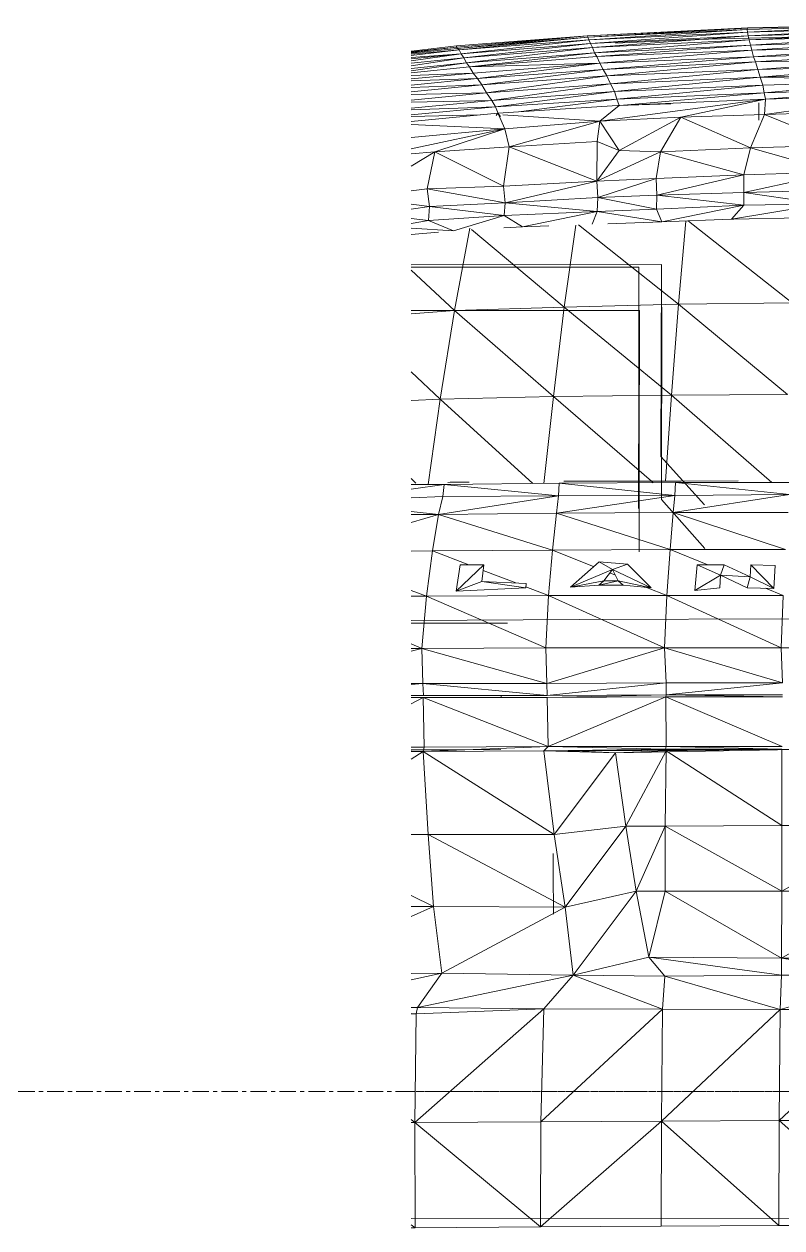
# Model space of a CAD drawing. Header units: inches. Extents: x -4169 to 1833, y -300 to 585.
# Drawn here: x -1190.64 to -1167.79, y -4.12 to 32.18 of the extents above; entities that cross this region are included whole.
import ezdxf

# ---------------------------------------------------------------- set-up
doc = ezdxf.new("R2010")
doc.units = ezdxf.units.IN
doc.header["$MEASUREMENT"] = 0
doc.linetypes.add('Aligning Line 1_8_', pattern=[0.25, 0.125, -0.125])
doc.linetypes.add('Grid Line 1_2_', pattern=[0.875, 0.5, -0.125, 0.125, -0.125])
for name, color, linetype, lineweight in [('0-4', 7, 'Continuous', 9), ('0-7', 130, 'Continuous', 5), ('A-FLOR-LEVL-1', 51, 'Grid Line 1_2_', 9), ('A-GENM', 5, 'Continuous', 9), ('G-ANNO-SYMB', 111, 'Aligning Line 1_8_', 9), ('G-ANNO-SYMB-2', 147, 'Aligning Line 1_8_', 9)]:
    doc.layers.add(name, color=color, linetype=linetype, lineweight=lineweight)

# ---------------------------------------------------------------- blocks, each defined once
blk = doc.blocks.new('CTR - 2nd Phase_rvt-2-BUILDING SECTION - EAST_WEST - LOOKING SOUTH')
at = {"layer": 'A-FLOR-LEVL-1'}
blk.add_line((-12558.481, 0), (-9609.49, 0), dxfattribs=at)
blk = doc.blocks.new('Land_Rover_Evoque_-_SUV_Car_Vehicle_Automobile_13067 - Land Rover EVOQUE_dwg-1230547-BUILDING SECTION - EAST_WEST - LOOKING SOUTH')
at = {"layer": 'A-GENM'}
for p, q in [((-12456.452, 31.833), (-12451.604, 32.068)), ((-12451.616, 32.065), (-12456.452, 31.833)), ((-12451.604, 32.068), (-12456.449, 31.835)), ((-12456.434, 31.792), (-12451.616, 32.065)), ((-12456.434, 31.792), (-12451.623, 32.024)), ((-12456.377, 31.714), (-12451.623, 32.024)), ((-12451.623, 32.024), (-12447.261, 32.141)), ((-12451.616, 32.065), (-12451.623, 32.024)), ((-12451.623, 32.024), (-12451.62, 31.945)), ((-12451.62, 31.945), (-12447.261, 32.141)), ((-12451.62, 31.945), (-12447.264, 32.061)), ((-12451.616, 32.065), (-12447.255, 32.182)), ((-12451.616, 32.065), (-12447.261, 32.141)), ((-12451.616, 32.065), (-12451.604, 32.068)), ((-12451.604, 32.068), (-12447.248, 32.184)), ((-12447.255, 32.182), (-12451.604, 32.068)), ((-12451.599, 31.827), (-12447.264, 32.061)), ((-12456.449, 31.835), (-12460.396, 31.526)), ((-12460.389, 31.486), (-12456.452, 31.833)), ((-12460.361, 31.445), (-12456.452, 31.833)), ((-12460.361, 31.445), (-12456.434, 31.792)), ((-12460.315, 31.404), (-12456.434, 31.792)), ((-12460.315, 31.404), (-12456.398, 31.713)), ((-12460.249, 31.287), (-12456.398, 31.713)), ((-12460.249, 31.287), (-12456.352, 31.595)), ((-12460.175, 31.169), (-12456.352, 31.595)), ((-12456.452, 31.833), (-12456.449, 31.835)), ((-12456.434, 31.792), (-12456.452, 31.833)), ((-12456.434, 31.792), (-12456.398, 31.713)), ((-12456.398, 31.713), (-12456.352, 31.595)), ((-12456.377, 31.714), (-12451.62, 31.945)), ((-12456.352, 31.595), (-12451.62, 31.945)), ((-12456.352, 31.595), (-12451.599, 31.827)), ((-12456.352, 31.595), (-12456.287, 31.477)), ((-12456.287, 31.477), (-12451.599, 31.827)), ((-12456.287, 31.477), (-12451.568, 31.708)), ((-12456.232, 31.321), (-12451.568, 31.708)), ((-12455.6, 31.604), (-12453.196, 31.722)), ((-12449.998, 31.795), (-12453.196, 31.722)), ((-12451.62, 31.945), (-12451.599, 31.827)), ((-12451.599, 31.827), (-12447.257, 31.943)), ((-12451.599, 31.827), (-12451.568, 31.708)), ((-12451.568, 31.708), (-12447.257, 31.943)), ((-12451.568, 31.708), (-12447.245, 31.825)), ((-12451.568, 31.708), (-12451.532, 31.552)), ((-12451.532, 31.552), (-12447.245, 31.825)), ((-12451.532, 31.552), (-12447.233, 31.669)), ((-12451.491, 31.396), (-12447.233, 31.669)), ((-12460.396, 31.526), (-12461.759, 31.372)), ((-12461.759, 31.371), (-12460.396, 31.526)), ((-12461.759, 31.328), (-12460.389, 31.486)), ((-12460.389, 31.486), (-12461.759, 31.348)), ((-12461.759, 31.304), (-12460.361, 31.445)), ((-12461.759, 31.24), (-12460.315, 31.404)), ((-12460.315, 31.404), (-12461.759, 31.28)), ((-12461.759, 31.072), (-12460.249, 31.287)), ((-12460.249, 31.287), (-12461.759, 31.135)), ((-12460.249, 31.287), (-12461.759, 31.176)), ((-12460.389, 31.486), (-12460.396, 31.526)), ((-12460.361, 31.445), (-12460.389, 31.486)), ((-12460.315, 31.404), (-12460.361, 31.445)), ((-12460.249, 31.287), (-12460.315, 31.404)), ((-12460.175, 31.169), (-12460.249, 31.287)), ((-12460.175, 31.169), (-12456.287, 31.477)), ((-12460.091, 31.012), (-12456.287, 31.477)), ((-12460.091, 31.012), (-12456.232, 31.321)), ((-12459.997, 30.895), (-12456.232, 31.321)), ((-12456.287, 31.477), (-12456.232, 31.321)), ((-12456.232, 31.321), (-12451.532, 31.552)), ((-12456.232, 31.321), (-12456.157, 31.203)), ((-12456.157, 31.203), (-12451.532, 31.552)), ((-12456.157, 31.203), (-12451.491, 31.396)), ((-12456.072, 31.008), (-12451.491, 31.396)), ((-12451.532, 31.552), (-12451.491, 31.396)), ((-12451.491, 31.396), (-12447.217, 31.512)), ((-12451.436, 31.201), (-12451.491, 31.396)), ((-12451.436, 31.201), (-12447.217, 31.512)), ((-12451.436, 31.201), (-12447.19, 31.318)), ((-12451.375, 31.045), (-12447.19, 31.318)), ((-12461.759, 30.923), (-12460.175, 31.169)), ((-12460.175, 31.169), (-12461.759, 31.01)), ((-12461.759, 30.774), (-12460.091, 31.012)), ((-12460.091, 31.012), (-12461.759, 30.845)), ((-12461.759, 30.718), (-12459.997, 30.895)), ((-12460.091, 31.012), (-12460.175, 31.169)), ((-12459.997, 30.895), (-12460.091, 31.012)), ((-12459.997, 30.895), (-12456.157, 31.203)), ((-12456.072, 31.008), (-12459.997, 30.895)), ((-12459.892, 30.7), (-12459.997, 30.895)), ((-12456.072, 31.008), (-12459.892, 30.7)), ((-12456.072, 31.008), (-12459.759, 30.544)), ((-12456.072, 31.008), (-12456.157, 31.203)), ((-12451.436, 31.201), (-12456.072, 31.008)), ((-12455.969, 30.813), (-12456.072, 31.008)), ((-12455.969, 30.813), (-12451.436, 31.201)), ((-12451.375, 31.045), (-12455.969, 30.813)), ((-12455.864, 30.619), (-12451.375, 31.045)), ((-12451.375, 31.045), (-12451.436, 31.201)), ((-12451.375, 31.045), (-12447.161, 31.123)), ((-12451.31, 30.812), (-12451.375, 31.045)), ((-12451.31, 30.812), (-12447.161, 31.123)), ((-12451.31, 30.812), (-12447.13, 30.928)), ((-12451.24, 30.579), (-12447.13, 30.928)), ((-12459.892, 30.7), (-12461.759, 30.536)), ((-12459.892, 30.7), (-12461.759, 30.633)), ((-12459.759, 30.544), (-12461.759, 30.473)), ((-12459.759, 30.544), (-12461.759, 30.345)), ((-12459.759, 30.544), (-12459.892, 30.7)), ((-12455.969, 30.813), (-12459.759, 30.544)), ((-12459.627, 30.349), (-12459.759, 30.544)), ((-12455.969, 30.813), (-12459.627, 30.349)), ((-12455.864, 30.619), (-12459.627, 30.349)), ((-12455.864, 30.619), (-12459.484, 30.116)), ((-12455.864, 30.619), (-12455.969, 30.813)), ((-12451.31, 30.812), (-12455.864, 30.619)), ((-12455.751, 30.386), (-12455.864, 30.619)), ((-12455.751, 30.386), (-12451.31, 30.812)), ((-12451.24, 30.579), (-12455.751, 30.386)), ((-12451.24, 30.579), (-12455.628, 30.153)), ((-12451.24, 30.579), (-12451.31, 30.812)), ((-12451.24, 30.579), (-12447.099, 30.696)), ((-12451.24, 30.579), (-12451.16, 30.346)), ((-12451.24, 30.579), (-12447.066, 30.462)), ((-12459.627, 30.349), (-12461.759, 30.274)), ((-12459.627, 30.349), (-12461.759, 30.139)), ((-12459.484, 30.116), (-12459.627, 30.349)), ((-12455.751, 30.386), (-12459.484, 30.116)), ((-12455.751, 30.386), (-12459.322, 29.883)), ((-12455.628, 30.153), (-12459.322, 29.883)), ((-12455.628, 30.153), (-12459.218, 29.689)), ((-12455.628, 30.153), (-12455.751, 30.386)), ((-12451.16, 30.346), (-12455.628, 30.153)), ((-12455.554, 29.92), (-12455.628, 30.153)), ((-12451.16, 30.346), (-12455.554, 29.92)), ((-12451.16, 30.346), (-12447.066, 30.462)), ((-12451.16, 30.346), (-12451.114, 30.113)), ((-12447.066, 30.462), (-12451.114, 30.113)), ((-12447.044, 30.229), (-12451.114, 30.113)), ((-12451.072, 29.92), (-12447.044, 30.229)), ((-12459.484, 30.116), (-12461.759, 30.064)), ((-12459.484, 30.116), (-12461.759, 29.894)), ((-12459.322, 29.883), (-12461.759, 29.828)), ((-12459.322, 29.883), (-12461.759, 29.649)), ((-12459.322, 29.883), (-12459.484, 30.116)), ((-12459.218, 29.689), (-12459.322, 29.883)), ((-12455.554, 29.92), (-12459.218, 29.689)), ((-12458.519, 29.535), (-12455.554, 29.92)), ((-12451.072, 29.92), (-12456.072, 29.261)), ((-12451.114, 30.113), (-12455.554, 29.92)), ((-12455.488, 29.727), (-12455.554, 29.92)), ((-12453.929, 29.781), (-12455.536, 29.726)), ((-12451.072, 29.92), (-12455.488, 29.726)), ((-12451.072, 29.92), (-12455.488, 29.726)), ((-12455.466, 29.728), (-12451.114, 30.113)), ((-12451.072, 29.92), (-12453.626, 29.376)), ((-12451.279, 29.806), (-12451.28, 29.284)), ((-12451.072, 29.92), (-12451.114, 30.113)), ((-12447.026, 30.035), (-12451.107, 29.454)), ((-12451.072, 29.92), (-12451.107, 29.454)), ((-12451.072, 29.92), (-12447.026, 30.035)), ((-12451.072, 29.92), (-12447.026, 30.035)), ((-12459.218, 29.689), (-12461.759, 29.601)), ((-12459.218, 29.689), (-12461.759, 29.444)), ((-12459.143, 29.495), (-12461.759, 29.243)), ((-12459.676, 29.443), (-12461.759, 29.395)), ((-12459.136, 29.486), (-12459.218, 29.689)), ((-12459.193, 29.432), (-12459.143, 29.495)), ((-12455.536, 29.726), (-12459.143, 29.495)), ((-12459.068, 29.398), (-12459.143, 29.495)), ((-12459.124, 29.456), (-12458.935, 29.029)), ((-12458.999, 29.448), (-12456.072, 29.261)), ((-12455.488, 29.726), (-12456.072, 29.261)), ((-12451.107, 29.454), (-12453.626, 29.376)), ((-12451.528, 28.449), (-12451.107, 29.454)), ((-12448.553, 29.531), (-12451.107, 29.454)), ((-12448.806, 28.527), (-12451.107, 29.454)), ((-12461.759, 29.159), (-12458.935, 29.029)), ((-12456.072, 29.261), (-12458.935, 29.029)), ((-12456.072, 29.261), (-12458.804, 28.487)), ((-12456.072, 29.261), (-12456.155, 28.641)), ((-12456.072, 29.261), (-12453.626, 29.376)), ((-12456.072, 29.261), (-12455.488, 28.372)), ((-12455.488, 28.372), (-12453.626, 29.376)), ((-12454.241, 28.334), (-12453.626, 29.376)), ((-12451.528, 28.449), (-12453.626, 29.376)), ((-12461.759, 28.426), (-12458.935, 29.029)), ((-12458.935, 29.029), (-12461.759, 28.762)), ((-12461.048, 28.334), (-12458.935, 29.029)), ((-12458.804, 28.487), (-12458.935, 29.029)), ((-12461.759, 28.275), (-12461.048, 28.334)), ((-12461.759, 27.896), (-12461.048, 28.334)), ((-12461.048, 28.334), (-12461.272, 27.218)), ((-12461.048, 28.334), (-12458.804, 28.487)), ((-12461.048, 28.334), (-12458.971, 27.295)), ((-12458.971, 27.295), (-12458.804, 28.487)), ((-12456.155, 28.641), (-12458.804, 28.487)), ((-12458.804, 28.487), (-12456.158, 27.45)), ((-12456.155, 28.641), (-12456.158, 27.45)), ((-12455.488, 28.372), (-12456.158, 27.45)), ((-12456.158, 27.45), (-12454.241, 28.334)), ((-12456.155, 28.641), (-12455.488, 28.372)), ((-12455.488, 28.372), (-12454.241, 28.334)), ((-12454.241, 28.334), (-12454.369, 27.526)), ((-12454.241, 28.334), (-12451.528, 28.449)), ((-12454.241, 28.334), (-12451.733, 27.643)), ((-12451.733, 27.643), (-12451.528, 28.449)), ((-12451.528, 28.449), (-12448.806, 28.527)), ((-12451.528, 28.449), (-12448.944, 27.72)), ((-12454.369, 27.526), (-12451.733, 27.643)), ((-12451.733, 27.643), (-12454.35, 27.028)), ((-12451.733, 27.643), (-12448.944, 27.72)), ((-12451.733, 27.643), (-12451.725, 27.105)), ((-12448.944, 27.72), (-12451.725, 27.105)), ((-12461.272, 27.218), (-12458.971, 27.295)), ((-12458.971, 27.295), (-12456.158, 27.45)), ((-12458.971, 27.295), (-12458.924, 26.797)), ((-12456.158, 27.45), (-12458.924, 26.797)), ((-12456.158, 27.45), (-12454.369, 27.526)), ((-12456.158, 27.45), (-12456.129, 26.951)), ((-12454.369, 27.526), (-12456.129, 26.951)), ((-12454.369, 27.526), (-12454.35, 27.028)), ((-12461.759, 27.154), (-12461.272, 27.218)), ((-12461.272, 27.218), (-12458.924, 26.797)), ((-12461.272, 27.218), (-12461.206, 26.681)), ((-12456.129, 26.951), (-12458.924, 26.797)), ((-12456.129, 26.951), (-12458.924, 26.797)), ((-12456.129, 26.951), (-12456.148, 26.529)), ((-12454.35, 27.028), (-12456.129, 26.951)), ((-12454.35, 27.028), (-12456.129, 26.951)), ((-12454.36, 26.606), (-12456.129, 26.951)), ((-12454.35, 27.028), (-12454.36, 26.606)), ((-12451.725, 27.105), (-12454.35, 27.028)), ((-12451.725, 27.105), (-12454.35, 27.028)), ((-12451.725, 26.722), (-12454.35, 27.028)), ((-12448.934, 27.183), (-12451.725, 27.105)), ((-12448.934, 27.183), (-12451.725, 27.105)), ((-12449.313, 26.76), (-12451.725, 27.105)), ((-12451.725, 27.105), (-12451.725, 26.722)), ((-12461.759, 26.752), (-12461.206, 26.681)), ((-12461.206, 26.681), (-12461.759, 26.605)), ((-12461.206, 26.681), (-12461.759, 26.604)), ((-12461.206, 26.681), (-12461.235, 26.259)), ((-12458.924, 26.797), (-12461.206, 26.681)), ((-12458.924, 26.797), (-12461.206, 26.681)), ((-12458.953, 26.413), (-12461.206, 26.681)), ((-12458.924, 26.797), (-12458.953, 26.413)), ((-12456.148, 26.529), (-12458.953, 26.413)), ((-12456.148, 26.529), (-12458.924, 26.797)), ((-12456.148, 26.529), (-12458.402, 26.068)), ((-12456.148, 26.529), (-12456.303, 26.146)), ((-12454.36, 26.606), (-12456.148, 26.529)), ((-12456.148, 26.529), (-12454.196, 26.223)), ((-12451.725, 26.722), (-12454.36, 26.606)), ((-12454.36, 26.606), (-12454.196, 26.223)), ((-12451.725, 26.722), (-12454.196, 26.223)), ((-12449.313, 26.76), (-12452.097, 26.3)), ((-12451.725, 26.722), (-12452.097, 26.3)), ((-12449.313, 26.76), (-12451.725, 26.722)), ((-12461.235, 26.259), (-12461.759, 26.321)), ((-12461.235, 26.259), (-12461.759, 26.175)), ((-12458.953, 26.413), (-12461.235, 26.259)), ((-12461.235, 26.259), (-12460.48, 25.953)), ((-12458.953, 26.413), (-12460.48, 25.953)), ((-12458.953, 26.413), (-12458.402, 26.068)), ((-12455.83, 26.163), (-12454.196, 26.223)), ((-12454.196, 26.223), (-12452.097, 26.3)), ((-12453.475, 26.24), (-12453.7, 23.742)), ((-12450.268, 23.781), (-12453.395, 26.241)), ((-12452.097, 26.3), (-12449.984, 26.339)), ((-12452.097, 26.3), (-12452.04, 26.29)), ((-12461.759, 26.028), (-12460.48, 25.953)), ((-12461.759, 25.835), (-12460.934, 25.911)), ((-12459.987, 26.03), (-12460.449, 23.548)), ((-12457.143, 23.645), (-12459.94, 25.99)), ((-12458.968, 26.037), (-12458.402, 26.068)), ((-12458.402, 26.068), (-12457.607, 26.098)), ((-12456.795, 26.125), (-12457.143, 23.645)), ((-12453.7, 23.742), (-12456.714, 26.127)), ((-12454.215, 24.93), (-12461.759, 24.928)), ((-12461.759, 24.853), (-12454.891, 24.854)), ((-12461.759, 24.762), (-12460.449, 23.548)), ((-12454.891, 24.854), (-12454.892, 23.742)), ((-12454.226, 19.148), (-12454.215, 24.93)), ((-12457.143, 23.645), (-12460.449, 23.548)), ((-12457.143, 23.645), (-12457.469, 20.953)), ((-12453.7, 23.742), (-12457.143, 23.645)), ((-12457.143, 23.645), (-12453.911, 20.992)), ((-12454.892, 23.742), (-12454.896, 21.495)), ((-12454.2, 23.627), (-12454.21, 17.845)), ((-12454.2, 23.627), (-12454.2, 23.645)), ((-12453.7, 23.742), (-12453.911, 20.992)), ((-12450.268, 23.781), (-12453.7, 23.742)), ((-12453.7, 23.742), (-12450.415, 21.012)), ((-12461.759, 23.549), (-12454.875, 23.551)), ((-12461.759, 23.449), (-12460.449, 23.548)), ((-12460.449, 23.548), (-12460.883, 20.876)), ((-12460.449, 23.548), (-12457.469, 20.953)), ((-12454.896, 23.354), (-12454.894, 23.356)), ((-12454.875, 23.551), (-12454.876, 22.42)), ((-12454.876, 22.42), (-12454.88, 20.173)), ((-12454.879, 22.051), (-12454.878, 22.053)), ((-12461.759, 21.7), (-12460.883, 20.876)), ((-12454.905, 17.575), (-12454.896, 21.495)), ((-12461.759, 20.833), (-12460.883, 20.876)), ((-12460.883, 20.876), (-12461.246, 18.301)), ((-12460.883, 20.876), (-12457.469, 20.953)), ((-12460.883, 20.876), (-12458.093, 18.329)), ((-12457.469, 20.953), (-12457.756, 18.332)), ((-12457.469, 20.953), (-12453.911, 20.992)), ((-12457.469, 20.953), (-12454.517, 18.4)), ((-12453.911, 20.992), (-12454.089, 18.4)), ((-12453.911, 20.992), (-12450.415, 21.012)), ((-12453.911, 20.992), (-12450.885, 18.358)), ((-12454.888, 16.272), (-12454.88, 20.173)), ((-12454.227, 19.147), (-12452.918, 17.69)), ((-12454.226, 19.148), (-12452.918, 17.69)), ((-12461.759, 18.477), (-12461.62, 18.34)), ((-12461.759, 18.304), (-12460.764, 18.299)), ((-12461.759, 18.163), (-12460.764, 18.299)), ((-12460.764, 18.299), (-12460.804, 17.934)), ((-12457.293, 18.338), (-12460.764, 18.299)), ((-12457.313, 17.954), (-12460.764, 18.299)), ((-12460.654, 18.364), (-12460.586, 18.366)), ((-12460.01, 18.372), (-12460.586, 18.366)), ((-12457.293, 18.338), (-12457.313, 17.954)), ((-12453.792, 18.358), (-12457.293, 18.338)), ((-12453.813, 17.973), (-12457.293, 18.338)), ((-12457.114, 18.402), (-12457.159, 18.402)), ((-12453.623, 18.4), (-12457.114, 18.402)), ((-12454.515, 18.398), (-12454.464, 18.354)), ((-12453.792, 18.358), (-12453.813, 17.973)), ((-12450.34, 18.358), (-12453.792, 18.358)), ((-12450.356, 17.994), (-12453.792, 18.358)), ((-12453.623, 18.4), (-12451.896, 18.408)), ((-12461.759, 17.895), (-12460.804, 17.934)), ((-12461.759, 17.895), (-12460.804, 17.934)), ((-12460.932, 17.395), (-12457.313, 17.954)), ((-12460.932, 17.395), (-12460.804, 17.934)), ((-12460.804, 17.934), (-12457.313, 17.954)), ((-12457.313, 17.954), (-12460.804, 17.934)), ((-12457.374, 17.434), (-12453.813, 17.973)), ((-12457.374, 17.434), (-12457.313, 17.954)), ((-12457.313, 17.954), (-12453.813, 17.973)), ((-12453.813, 17.973), (-12457.313, 17.954)), ((-12454.211, 17.844), (-12452.902, 16.367)), ((-12454.21, 17.845), (-12452.902, 16.367)), ((-12453.854, 17.454), (-12450.356, 17.994)), ((-12453.854, 17.454), (-12453.813, 17.973)), ((-12453.813, 17.973), (-12450.356, 17.994)), ((-12450.356, 17.994), (-12453.813, 17.973)), ((-12461.759, 17.483), (-12460.932, 17.395)), ((-12457.374, 17.434), (-12460.932, 17.395)), ((-12457.502, 16.318), (-12457.374, 17.434)), ((-12453.854, 17.454), (-12457.374, 17.434)), ((-12453.954, 16.338), (-12457.374, 17.434)), ((-12453.954, 16.338), (-12453.854, 17.454)), ((-12450.468, 16.339), (-12453.854, 17.454)), ((-12450.392, 17.454), (-12453.854, 17.454)), ((-12461.759, 17.391), (-12460.932, 17.395)), ((-12461.759, 17.156), (-12460.932, 17.395)), ((-12461.118, 16.299), (-12460.932, 17.395)), ((-12457.502, 16.318), (-12460.932, 17.395)), ((-12457.502, 16.318), (-12453.954, 16.338)), ((-12454.045, 14.954), (-12453.954, 16.338)), ((-12453.954, 16.338), (-12450.468, 16.339)), ((-12452.815, 15.877), (-12453.954, 16.338)), ((-12461.759, 16.289), (-12461.118, 16.299)), ((-12461.296, 14.934), (-12461.118, 16.299)), ((-12461.118, 16.299), (-12457.502, 16.318)), ((-12460.018, 15.875), (-12461.118, 16.299)), ((-12457.622, 14.953), (-12457.502, 16.318)), ((-12456.256, 15.826), (-12457.502, 16.318)), ((-12460.279, 15.875), (-12460.397, 15.087)), ((-12459.563, 15.875), (-12460.397, 15.087)), ((-12459.563, 15.875), (-12460.279, 15.875)), ((-12459.632, 15.376), (-12459.563, 15.875)), ((-12458.605, 15.332), (-12459.586, 15.709)), ((-12456.091, 15.972), (-12456.954, 15.203)), ((-12455.686, 15.742), (-12456.954, 15.203)), ((-12455.231, 15.895), (-12456.091, 15.972)), ((-12455.686, 15.742), (-12456.091, 15.972)), ((-12455.686, 15.742), (-12455.948, 15.395)), ((-12455.598, 15.567), (-12455.768, 15.634)), ((-12455.686, 15.742), (-12455.231, 15.895)), ((-12455.686, 15.742), (-12455.513, 15.396)), ((-12455.686, 15.742), (-12454.527, 15.184)), ((-12454.527, 15.184), (-12455.231, 15.895)), ((-12453.203, 15.108), (-12453.133, 15.877)), ((-12453.133, 15.877), (-12452.321, 15.877)), ((-12452.433, 15.569), (-12453.133, 15.877)), ((-12452.433, 15.569), (-12452.321, 15.877)), ((-12451.534, 15.512), (-12452.321, 15.877)), ((-12451.519, 15.877), (-12451.534, 15.512)), ((-12450.784, 15.858), (-12451.519, 15.877)), ((-12450.82, 15.165), (-12451.519, 15.877)), ((-12450.82, 15.165), (-12450.784, 15.858)), ((-12459.632, 15.376), (-12460.397, 15.087)), ((-12459.632, 15.376), (-12458.288, 15.318)), ((-12459.632, 15.376), (-12458.299, 15.184)), ((-12458.288, 15.318), (-12458.299, 15.184)), ((-12455.948, 15.395), (-12456.954, 15.203)), ((-12456.954, 15.203), (-12456.103, 15.261)), ((-12455.513, 15.396), (-12456.103, 15.261)), ((-12455.948, 15.395), (-12456.103, 15.261)), ((-12455.369, 15.261), (-12456.103, 15.261)), ((-12455.513, 15.396), (-12455.948, 15.395)), ((-12455.513, 15.396), (-12454.527, 15.184)), ((-12455.513, 15.396), (-12455.369, 15.261)), ((-12454.527, 15.184), (-12455.369, 15.261)), ((-12452.433, 15.569), (-12453.203, 15.108)), ((-12452.453, 15.185), (-12452.433, 15.569)), ((-12452.433, 15.569), (-12451.627, 15.185)), ((-12452.433, 15.569), (-12451.534, 15.512)), ((-12451.534, 15.512), (-12451.627, 15.185)), ((-12450.82, 15.165), (-12451.534, 15.512)), ((-12461.296, 14.934), (-12461.759, 15.1)), ((-12461.296, 14.934), (-12461.759, 14.931)), ((-12461.296, 14.934), (-12461.435, 13.357)), ((-12457.622, 14.953), (-12461.296, 14.934)), ((-12457.703, 13.377), (-12461.296, 14.934)), ((-12460.397, 15.087), (-12458.299, 15.184)), ((-12457.622, 14.953), (-12458.297, 15.213)), ((-12457.622, 14.953), (-12457.703, 13.377)), ((-12454.045, 14.954), (-12457.622, 14.953)), ((-12454.116, 13.378), (-12457.622, 14.953)), ((-12454.045, 14.954), (-12454.659, 15.196)), ((-12454.045, 14.954), (-12454.116, 13.378)), ((-12450.539, 14.955), (-12454.045, 14.954)), ((-12450.601, 13.378), (-12454.045, 14.954)), ((-12452.453, 15.185), (-12453.203, 15.108)), ((-12450.82, 15.165), (-12451.627, 15.185)), ((-12450.539, 14.955), (-12451.074, 15.172)), ((-12450.539, 14.955), (-12450.601, 13.378)), ((-12461.759, 14.196), (-12456.693, 14.227)), ((-12456.693, 14.227), (-12450.093, 14.248)), ((-12458.851, 14.12), (-12461.759, 14.122)), ((-12461.759, 14.116), (-12458.851, 14.12)), ((-12461.435, 13.357), (-12461.759, 13.492)), ((-12461.759, 13.271), (-12461.435, 13.357)), ((-12461.759, 13.357), (-12461.435, 13.357)), ((-12457.703, 13.377), (-12461.435, 13.357)), ((-12461.435, 13.357), (-12457.667, 12.301)), ((-12461.435, 13.357), (-12461.409, 12.301)), ((-12454.116, 13.378), (-12457.703, 13.377)), ((-12457.703, 13.377), (-12457.667, 12.301)), ((-12454.116, 13.378), (-12457.667, 12.301)), ((-12450.601, 13.378), (-12454.116, 13.378)), ((-12454.116, 13.378), (-12450.56, 12.322)), ((-12454.116, 13.378), (-12454.071, 12.321)), ((-12447.096, 13.379), (-12450.601, 13.378)), ((-12450.601, 13.378), (-12450.56, 12.322)), ((-12461.759, 12.301), (-12461.409, 12.301)), ((-12461.759, 12.268), (-12461.409, 12.301)), ((-12457.667, 12.301), (-12461.409, 12.301)), ((-12461.409, 12.301), (-12457.658, 11.936)), ((-12461.409, 12.301), (-12461.39, 11.936)), ((-12454.071, 12.321), (-12457.667, 12.301)), ((-12457.667, 12.301), (-12457.658, 11.936)), ((-12454.071, 12.321), (-12457.658, 11.936)), ((-12450.56, 12.322), (-12454.071, 12.321)), ((-12450.56, 12.322), (-12454.071, 11.956)), ((-12454.071, 12.321), (-12454.071, 11.956)), ((-12461.759, 11.936), (-12461.39, 11.936)), ((-12461.759, 11.878), (-12461.4, 11.878)), ((-12461.759, 11.876), (-12461.4, 11.878)), ((-12461.759, 11.69), (-12461.4, 11.878)), ((-12457.658, 11.878), (-12461.4, 11.878)), ((-12457.623, 10.399), (-12461.4, 11.878)), ((-12461.365, 10.38), (-12461.4, 11.878)), ((-12457.658, 11.936), (-12461.39, 11.936)), ((-12459.049, 11.878), (-12459.049, 11.936)), ((-12454.071, 11.956), (-12457.658, 11.936)), ((-12457.658, 11.878), (-12454.071, 11.956)), ((-12454.08, 11.898), (-12457.658, 11.878)), ((-12457.623, 10.399), (-12457.658, 11.878)), ((-12457.623, 10.399), (-12454.08, 11.898)), ((-12454.08, 11.898), (-12454.071, 11.956)), ((-12450.566, 11.899), (-12454.08, 11.898)), ((-12450.569, 10.401), (-12454.08, 11.898)), ((-12454.074, 10.4), (-12454.08, 11.898)), ((-12450.565, 11.957), (-12454.071, 11.956)), ((-12450.565, 11.957), (-12454.071, 11.956)), ((-12450.566, 11.899), (-12454.071, 11.956)), ((-12461.759, 10.377), (-12461.365, 10.38)), ((-12461.759, 10.288), (-12459.052, 10.305)), ((-12461.759, 10.296), (-12459.052, 10.305)), ((-12461.759, 10.26), (-12461.394, 10.245)), ((-12461.759, 10.249), (-12461.394, 10.245)), ((-12461.759, 10.249), (-12461.394, 10.245)), ((-12461.759, 10.249), (-12461.394, 10.245)), ((-12461.759, 10.018), (-12461.394, 10.245)), ((-12457.623, 10.399), (-12461.394, 10.245)), ((-12461.394, 10.245), (-12461.365, 10.38)), ((-12457.758, 10.265), (-12461.394, 10.245)), ((-12457.758, 10.265), (-12461.394, 10.245)), ((-12457.758, 10.265), (-12461.394, 10.245)), ((-12457.444, 7.748), (-12461.394, 10.245)), ((-12461.394, 10.245), (-12461.244, 7.748)), ((-12457.623, 10.399), (-12461.365, 10.38)), ((-12457.623, 10.399), (-12457.758, 10.265)), ((-12454.093, 10.323), (-12457.758, 10.265)), ((-12457.758, 10.265), (-12453.821, 10.306)), ((-12457.758, 10.265), (-12456.789, 10.267)), ((-12455.601, 10.209), (-12457.758, 10.265)), ((-12457.444, 7.748), (-12457.758, 10.265)), ((-12457.758, 10.265), (-12455.601, 10.209)), ((-12454.074, 10.4), (-12457.623, 10.399)), ((-12454.093, 10.323), (-12457.623, 10.399)), ((-12455.601, 10.209), (-12457.444, 7.748)), ((-12452.47, 10.293), (-12456.789, 10.267)), ((-12456.789, 10.267), (-12455.601, 10.209)), ((-12450.166, 10.306), (-12455.601, 10.209)), ((-12454.073, 10.266), (-12455.601, 10.209)), ((-12454.073, 10.266), (-12455.601, 10.209)), ((-12455.287, 8), (-12455.601, 10.209)), ((-12454.073, 10.266), (-12455.287, 8)), ((-12454.073, 10.266), (-12454.097, 7.999)), ((-12454.074, 10.4), (-12454.093, 10.323)), ((-12450.578, 10.324), (-12454.093, 10.323)), ((-12454.093, 10.323), (-12451.168, 10.315)), ((-12454.093, 10.323), (-12453.821, 10.306)), ((-12450.569, 10.401), (-12454.074, 10.4)), ((-12450.578, 10.324), (-12454.074, 10.4)), ((-12450.909, 10.319), (-12454.073, 10.266)), ((-12450.909, 10.319), (-12454.073, 10.266)), ((-12450.583, 8.02), (-12454.073, 10.266)), ((-12448.657, 10.308), (-12453.821, 10.306)), ((-12450.583, 8.02), (-12450.583, 10.324)), ((-12455.287, 8), (-12457.444, 7.748)), ((-12455.287, 8), (-12457.12, 5.558)), ((-12454.097, 7.999), (-12455.287, 8)), ((-12454.971, 6.04), (-12455.287, 8)), ((-12454.097, 7.999), (-12454.971, 6.04)), ((-12454.097, 7.999), (-12454.101, 6.04)), ((-12450.583, 8.02), (-12454.097, 7.999)), ((-12450.582, 6.041), (-12454.097, 7.999)), ((-12448.443, 8.02), (-12450.583, 8.02)), ((-12450.583, 8.02), (-12450.582, 6.041)), ((-12461.759, 7.745), (-12461.244, 7.748)), ((-12457.12, 5.558), (-12461.244, 7.748)), ((-12457.444, 7.748), (-12461.244, 7.748)), ((-12461.244, 7.748), (-12461.084, 5.577)), ((-12457.12, 5.558), (-12457.444, 7.748)), ((-12457.475, 7.174), (-12457.478, 6.615)), ((-12448.445, 7.244), (-12450.582, 6.041)), ((-12457.478, 6.615), (-12457.472, 5.346)), ((-12461.759, 5.911), (-12461.084, 5.577)), ((-12454.971, 6.04), (-12457.12, 5.558)), ((-12456.873, 3.503), (-12454.971, 6.04)), ((-12454.589, 4.042), (-12454.971, 6.04)), ((-12454.101, 6.04), (-12454.971, 6.04)), ((-12454.589, 4.042), (-12454.101, 6.04)), ((-12450.582, 6.041), (-12454.101, 6.04)), ((-12450.596, 4.014), (-12454.101, 6.04)), ((-12450.596, 4.014), (-12450.582, 6.041)), ((-12448.447, 6.042), (-12450.582, 6.041)), ((-12461.759, 5.27), (-12461.084, 5.577)), ((-12461.759, 5.574), (-12461.084, 5.577)), ((-12460.837, 3.56), (-12461.084, 5.577)), ((-12457.12, 5.558), (-12461.084, 5.577)), ((-12460.837, 3.56), (-12457.12, 5.558)), ((-12456.873, 3.503), (-12457.12, 5.558)), ((-12450.596, 4.014), (-12448.429, 5.26)), ((-12454.589, 4.042), (-12456.873, 3.503)), ((-12450.596, 4.014), (-12454.589, 4.042)), ((-12454.589, 4.042), (-12450.592, 3.504)), ((-12454.589, 4.042), (-12454.107, 3.475)), ((-12447.078, 4.015), (-12450.596, 4.014)), ((-12450.596, 4.014), (-12450.592, 3.504)), ((-12450.596, 4.014), (-12447.075, 3.515)), ((-12461.759, 3.558), (-12460.837, 3.56)), ((-12460.837, 3.56), (-12461.759, 3.368)), ((-12460.837, 3.56), (-12461.565, 2.53)), ((-12461.565, 2.53), (-12456.873, 3.503)), ((-12460.837, 3.56), (-12456.873, 3.503)), ((-12456.873, 3.503), (-12457.756, 2.493)), ((-12456.873, 3.503), (-12454.178, 2.474)), ((-12456.873, 3.503), (-12454.107, 3.475)), ((-12454.178, 2.474), (-12454.107, 3.475)), ((-12450.592, 3.504), (-12454.107, 3.475)), ((-12450.63, 2.465), (-12454.107, 3.475)), ((-12447.075, 3.515), (-12450.63, 2.465)), ((-12450.592, 3.504), (-12450.63, 2.465)), ((-12450.592, 3.504), (-12447.075, 3.515)), ((-12461.759, 2.532), (-12461.565, 2.53)), ((-12461.759, 2.347), (-12461.604, 2.339)), ((-12461.759, 2.339), (-12461.604, 2.339)), ((-12457.756, 2.493), (-12461.65, -0.937)), ((-12461.65, -0.937), (-12461.604, 2.339)), ((-12461.565, 2.53), (-12461.604, 2.339)), ((-12457.756, 2.493), (-12461.604, 2.339)), ((-12461.565, 2.53), (-12457.756, 2.493)), ((-12457.756, 2.493), (-12457.85, -0.917)), ((-12454.178, 2.474), (-12457.85, -0.917)), ((-12457.756, 2.493), (-12454.178, 2.474)), ((-12454.178, 2.474), (-12454.214, -0.897)), ((-12450.63, 2.465), (-12454.214, -0.897)), ((-12450.63, 2.465), (-12454.178, 2.474)), ((-12447.081, 2.476), (-12450.66, -0.877)), ((-12450.63, 2.465), (-12450.66, -0.877)), ((-12450.63, 2.465), (-12447.081, 2.476)), ((-12461.759, -0.849), (-12461.65, -0.937)), ((-12461.759, -0.937), (-12461.65, -0.937)), ((-12457.85, -0.917), (-12461.65, -0.937)), ((-12461.65, -0.937), (-12461.636, -4.116)), ((-12461.65, -0.937), (-12457.856, -4.086)), ((-12454.214, -0.897), (-12457.856, -4.086)), ((-12457.85, -0.917), (-12457.856, -4.086)), ((-12454.214, -0.897), (-12457.85, -0.917)), ((-12454.214, -0.897), (-12454.22, -4.067)), ((-12450.66, -0.877), (-12454.214, -0.897)), ((-12454.214, -0.897), (-12450.671, -4.047)), ((-12450.66, -0.877), (-12450.671, -4.047)), ((-12447.109, -0.876), (-12450.66, -0.877)), ((-12447.123, -4.027), (-12450.66, -0.877)), ((-12418.052, -3.819), (-12461.759, -3.831)), ((-12461.759, -4.02), (-12461.636, -4.116)), ((-12461.759, -4.12), (-12461.636, -4.116)), ((-12461.636, -4.116), (-12457.856, -4.086)), ((-12457.856, -4.086), (-12454.22, -4.067)), ((-12454.22, -4.067), (-12450.671, -4.047)), ((-12447.123, -4.027), (-12450.671, -4.047))]:
    blk.add_line(p, q, dxfattribs=at)
blk = doc.blocks.new('Land_Rover_Evoque_-_SUV_Car_Vehicle_Automobile_13067 - Land_Rover_Evoque_-_SUV_Car_Vehicle_Automobile_13067-1230553-BUILDING SECTION - EAST_WEST - LOOKING SOUTH')
blk.add_blockref('Land_Rover_Evoque_-_SUV_Car_Vehicle_Automobile_13067 - Land Rover EVOQUE_dwg-1230547-BUILDING SECTION - EAST_WEST - LOOKING SOUTH', (0, 0))
blk = doc.blocks.new('CTR  - Topography_rvt-2-BUILDING SECTION - EAST_WEST - LOOKING SOUTH')
at = {"layer": 'A-FLOR-LEVL-1'}
blk.add_line((-12558.481, 0), (-9609.49, 0), dxfattribs=at)
at = {"layer": 'G-ANNO-SYMB-2'}
blk.add_line((-9742.879, 0), (-12461.759, 0), dxfattribs=at)
at = {"layer": '0-4'}
blk.add_blockref('Land_Rover_Evoque_-_SUV_Car_Vehicle_Automobile_13067 - Land_Rover_Evoque_-_SUV_Car_Vehicle_Automobile_13067-1230553-BUILDING SECTION - EAST_WEST - LOOKING SOUTH', (0, 0), dxfattribs=at)
blk = doc.blocks.new('CTR - 1st Phase - Common Walls_rvt-2-BUILDING SECTION - EAST_WEST - LOOKING SOUTH')
at = {"layer": 'A-FLOR-LEVL-1'}
blk.add_line((-12558.481, 0), (-9609.49, 0), dxfattribs=at)
at = {"layer": 'G-ANNO-SYMB-2'}
blk.add_line((-9706.215, 0), (-12461.759, 0), dxfattribs=at)

msp = doc.modelspace()

# ---------------------------------------------------------------- linework, layer by layer
at = {"layer": 'G-ANNO-SYMB'}
msp.add_line((1576.5784, 0), (-1178.9656, 0), dxfattribs=at)

# ---------------------------------------------------------------- block references
at = {"layer": '0-7'}
for name in ['CTR - 2nd Phase_rvt-2-BUILDING SECTION - EAST_WEST - LOOKING SOUTH', 'CTR - 1st Phase - Common Walls_rvt-2-BUILDING SECTION - EAST_WEST - LOOKING SOUTH', 'CTR  - Topography_rvt-2-BUILDING SECTION - EAST_WEST - LOOKING SOUTH']:
    msp.add_blockref(name, (11282.793, 0), dxfattribs=at)

doc.saveas('drawing.dxf')
